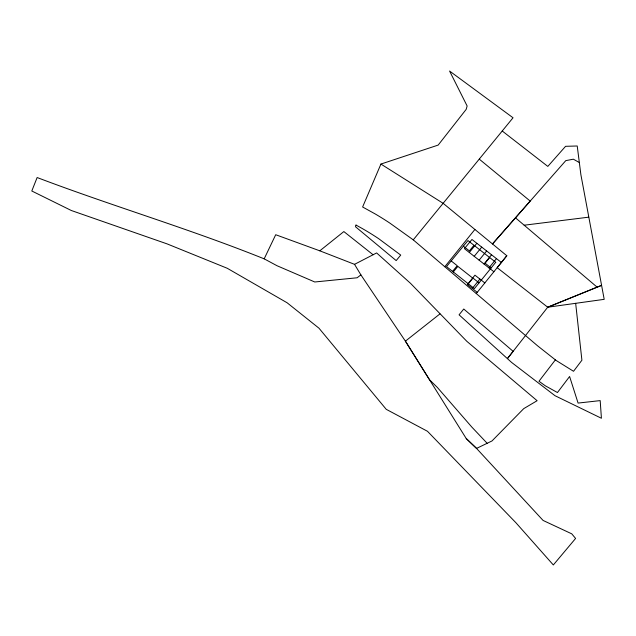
<?xml version="1.0" encoding="UTF-8"?>
<svg xmlns="http://www.w3.org/2000/svg" width="636" height="636" viewBox="0 0 636 636"><rect width="100%" height="100%" fill="white"/><g stroke="black" fill="none" stroke-linecap="round" stroke-linejoin="round"><path stroke-width="0.95" d="M413.257 239.852L513.037 117.771L449.58 71.041L467.134 105.997L466.164 109.392L438.18 145.08L380.924 164.064L362.615 206.994L375.232 213.966A319.916 306.552 -51.9 0 1 390.035 223.228L413.249 239.852L537.571 345.809L556.166 360.485L573.537 371.289L581.908 360.215L575.66 303.324M439.985 313.874L405.402 341.158L466.228 438.53L476.547 448.412L543.08 520.439L571.756 533.835L575.596 538.446L553.328 564.959L515.939 522.76L427.479 431.288L386.235 409.322L318.97 328.192L287.098 302.768L227.259 268.281L167.037 243.866L71.312 210.5L31.8 190.991L37.134 177.531C112.31 206.08 189.568 228.809 264.179 258.844L275.706 234.724L319.805 250.823L354.538 264.338L360.882 274.871L405.402 341.158L429.546 379.779L437.337 387.419L471.825 427.074L487.16 443.292L492.002 440.947L523.738 408.63L537.118 400.712L466.816 341.309L410.53 283.338L376.623 252.937L354.538 264.338M555.379 359.857L538.97 381.25L545.346 385.821L557.454 392.539L569.602 376.496L578.084 403.073L600.185 400.608L601.418 418.257L555.013 395.711L511.654 362.472L459.073 314.82L463.755 309.017L513.133 351.326L507.401 358.632L547.707 307.22L601.569 285.365L547.707 307.22L497.177 267.677L506.812 255.744L443.244 203.401L380.924 164.064M444.787 266.738L474.885 229.461M472.294 288.426L479.894 279.053M488.957 267.875L496.462 258.621M476.269 293.538L506.812 255.744M484.028 264.02L491.541 254.782M468.319 283.815L472.977 278.083L479.059 282.869M489.68 257.548L485.085 263.201L491.151 267.955M479.115 260.164L486.635 250.95M474.21 256.316L481.738 247.118M452.546 271.381L457.228 265.689L451.178 260.927M473.995 245.273L469.376 250.894L463.35 246.172M453.293 271.97L457.88 266.381L472.651 278.012M469.304 252.476L476.841 243.294M319.805 250.823L343.853 231.576L373.094 254.758M360.882 274.871L357.162 277.773L314.764 281.986L277.018 265.729L264.179 258.844M487.16 443.292L476.547 448.412L466.228 438.53M547.707 307.22L604.2 299.341L580.891 174.733L577.226 145.994L565.579 146.312L547.819 166.401L502.249 131.016M524.175 225.208L588.721 217.17M579.324 162.522L573.362 159.191L565.786 160.63L492.487 243.946L530.209 201.087L479.298 159.159M501.383 262.469L471.96 239.478L464.407 248.636L493.886 271.739M484.831 282.94L474.957 275.173L467.349 284.531L477.238 292.329M515.478 217.822L597.132 287.154M356.009 225.065L355.484 226.742L396.18 260.593L400.72 255.084L378.849 238.802A300.041 287.44 -51.9 0 0 362.186 228.483L356.009 225.065M495.738 262.286L474.408 288.617L446.496 266.603L467.969 240.567L495.738 262.286"/></g></svg>
